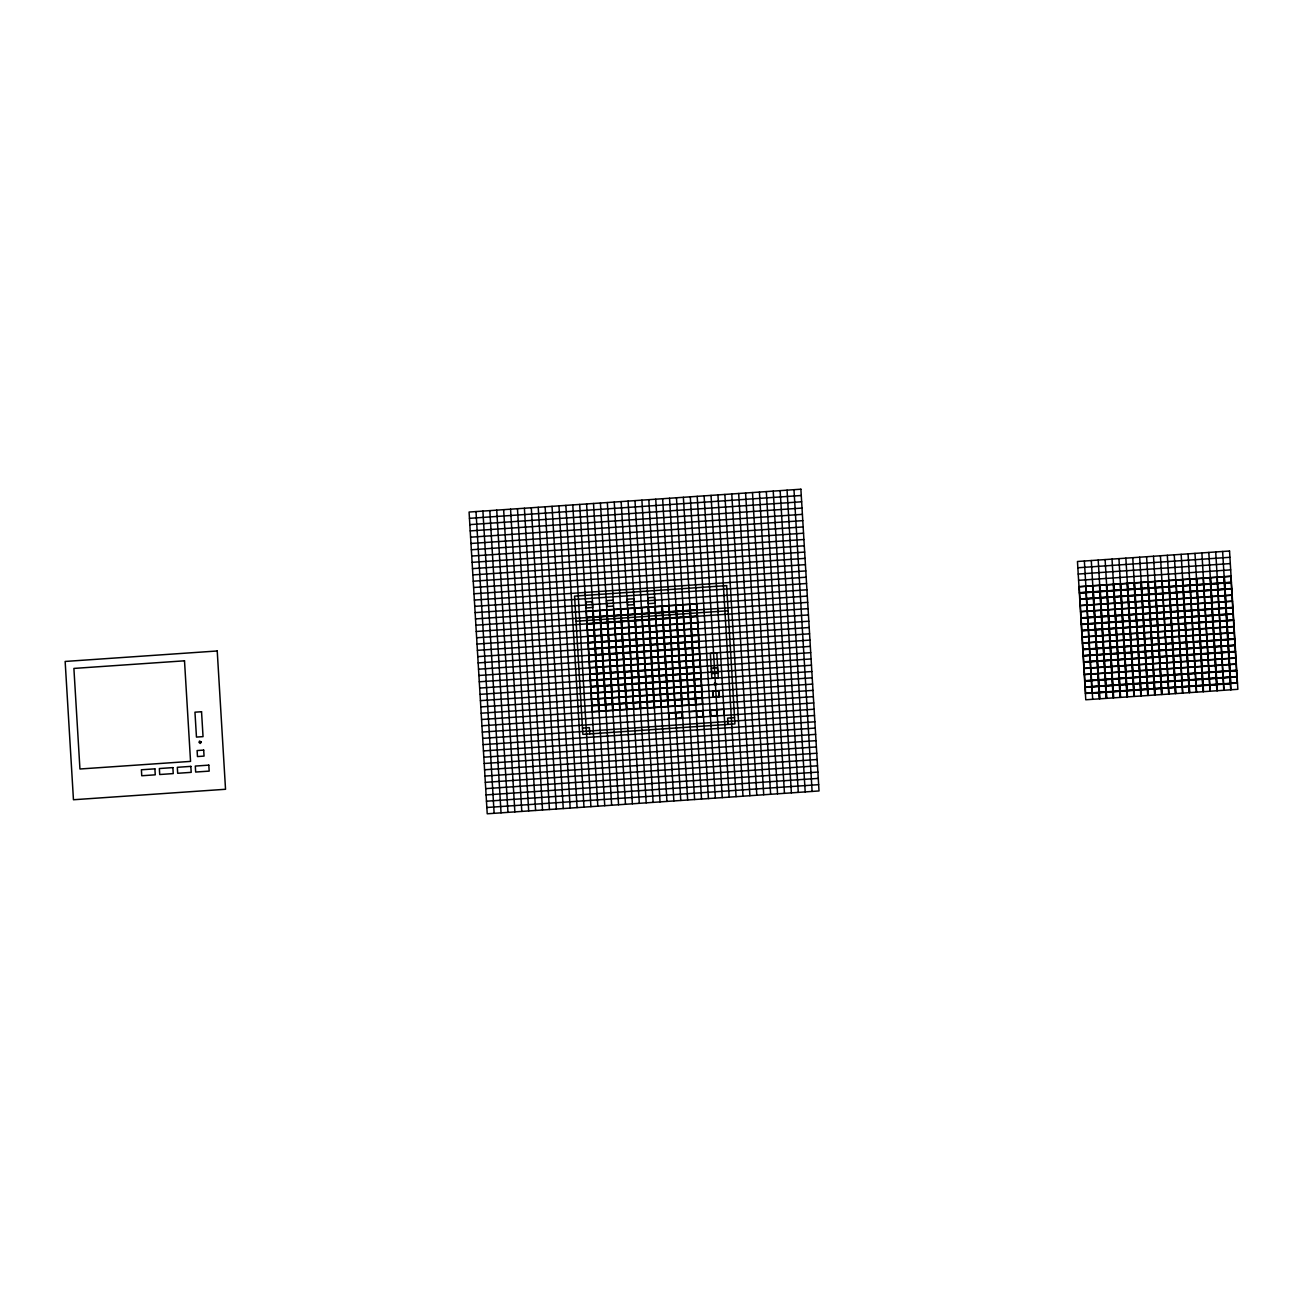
<?xml version="1.0" encoding="UTF-8"?>
<svg xmlns="http://www.w3.org/2000/svg" width="1303" height="1303" viewBox="0 0 1303 1303"><rect width="100%" height="100%" fill="white"/><g stroke="black" fill="none" stroke-linecap="round" stroke-linejoin="round"><path stroke-width="1.5" d="M469.471 518.333L801.264 495.498M469.846 524.62L801.654 501.785M470.22 530.907L802.029 508.072M470.595 537.194L802.404 514.359M470.969 543.481L802.778 520.646M471.36 549.768L803.153 526.933M471.735 556.055L803.528 533.22M472.109 562.342L803.918 539.507M472.484 568.629L804.293 545.794M472.859 574.916L804.668 552.081M473.25 581.203L805.042 558.368M473.624 587.49L805.417 564.639M473.999 593.777L805.808 570.926M474.373 600.064L806.182 577.213M474.748 606.351L806.557 583.5M1077.842 567.766L1229.918 557.293M612.98 600.194L606.53 600.634L606.872 606.514L613.322 606.058M475.123 612.638L806.932 589.787M1078.216 574.053L1230.293 563.58M475.514 618.909L807.306 596.074M613.55 609.625L607.084 610.065L607.442 615.944L613.892 615.488M627.362 608.68L620.912 609.12L621.27 614.983L627.72 614.544M641.19 607.719L634.74 608.159L635.098 614.039L641.548 613.583M655.474 606.742L661.924 606.302L662.282 612.166L655.832 612.605M669.302 605.781L675.752 605.341L676.11 611.205L669.661 611.661M683.13 604.836L689.58 604.397L689.938 610.26L683.489 610.7M1078.591 580.34L1230.667 569.867M475.888 625.196L807.697 602.361M613.925 615.912L607.475 616.352L607.817 622.215L614.267 621.775M627.753 614.967L621.287 615.407L621.645 621.27L628.095 620.831M641.565 614.006L635.115 614.446L635.473 620.326L641.923 619.87M655.849 613.029L662.315 612.573L662.657 618.453L656.207 618.892M669.677 612.068L676.127 611.628L676.485 617.492L670.035 617.948M683.505 611.123L689.955 610.684L690.313 616.547L683.863 616.987M576.056 621.238L728.133 610.765M1078.982 586.627L1231.058 576.154M1086.132 586.334L1092.582 585.894L1092.94 591.757L1086.49 592.197M1161.706 581.138L1155.256 581.578L1155.614 587.441L1162.064 587.001M1175.534 580.177L1169.084 580.633L1169.426 586.497L1175.892 586.057M1189.362 579.232L1182.912 579.672L1183.254 585.536L1189.704 585.096M1203.646 578.255L1210.096 577.799L1210.454 583.679L1203.988 584.119M1217.474 577.294L1223.924 576.854L1224.266 582.718L1217.816 583.158M476.263 631.483L808.072 608.648M614.299 622.199L607.849 622.639L608.192 628.502M628.127 621.238L621.678 621.694L622.02 627.557M641.956 620.293L635.489 620.733L635.848 626.613M656.24 619.316L662.69 618.86L663.032 624.74M670.051 618.355L676.518 617.915L676.86 623.779M683.88 617.41L690.329 616.971L690.688 622.834M1079.356 592.898L1231.433 582.441M1086.507 592.621L1092.956 592.181L1093.315 598.044L1086.865 598.484M1162.081 587.425L1155.631 587.865L1155.989 593.728L1162.439 593.288M1175.909 586.464L1169.459 586.92L1169.817 592.784L1176.267 592.344M1189.737 585.519L1183.287 585.959L1183.629 591.823L1190.095 591.383M1204.021 584.542L1210.471 584.086L1210.829 589.95L1204.379 590.406M1217.849 583.581L1224.299 583.141L1224.657 589.005L1218.191 589.445M476.637 637.77L808.446 614.935M614.674 628.486L608.224 628.926L608.582 634.789L615.032 634.349M628.502 627.525L622.052 627.981L622.394 633.844L628.86 633.405M642.33 626.58L635.88 627.02L636.222 632.9L642.672 632.444M656.614 625.603L663.064 625.147L663.422 631.027L656.956 631.466M670.442 624.642L676.892 624.202L677.234 630.066L670.784 630.505M684.254 623.697L690.72 623.257L691.062 629.121L684.612 629.561M1079.731 599.185L1231.807 588.728M1086.881 598.908L1093.331 598.468L1093.689 604.331M1162.455 593.712L1156.005 594.152L1156.364 600.015M1176.283 592.751L1169.833 593.207L1170.192 599.071M1190.111 591.806L1183.661 592.246L1184.02 598.11M1204.395 590.813L1210.845 590.373L1211.204 596.237M1218.224 589.868L1224.673 589.428L1225.032 595.292M477.012 644.057L808.821 621.222M1080.106 605.472L1232.182 595.015M1087.256 605.195L1093.722 604.755L1094.064 610.618L1087.614 611.058M1162.846 599.999L1156.396 600.439L1156.738 606.302L1163.188 605.862M1176.674 599.038L1170.208 599.478L1170.566 605.358L1177.016 604.901M1190.486 598.093L1184.036 598.533L1184.394 604.397L1190.844 603.957M1204.77 597.1L1211.236 596.66L1211.578 602.523L1205.128 602.98M1218.598 596.155L1225.048 595.715L1225.406 601.579L1218.957 602.019M615.407 640.636L608.957 641.076L608.599 635.212M629.235 639.692L622.785 640.131L622.427 634.268M643.063 638.731L636.597 639.17L636.255 633.307M657.347 637.753L663.797 637.314L663.439 631.434M671.159 636.792L677.625 636.353L677.267 630.489M684.987 635.848L691.437 635.408L691.095 629.528M477.403 650.344L809.196 627.509M615.423 641.06L608.973 641.499L609.332 647.363L615.782 646.923M629.251 640.099L622.801 640.555L623.16 646.418L629.61 645.979M643.079 639.154L636.63 639.594L636.988 645.457L643.438 645.018M657.364 638.177L663.813 637.721L664.172 643.601L657.722 644.04M671.192 637.216L677.641 636.776L678 642.64L671.55 643.079M685.02 636.271L691.47 635.815L691.828 641.695L685.362 642.135M1080.48 611.759L1232.557 601.302M477.778 656.631L809.586 633.795M615.814 647.347L609.364 647.786L609.706 653.65L616.156 653.21M629.626 646.386L623.176 646.842L623.534 652.705L629.984 652.266M643.454 645.441L637.004 645.881L637.362 651.744L643.812 651.305M657.738 644.448L664.204 644.008L664.546 649.871L658.096 650.327M671.566 643.503L678.016 643.063L678.374 648.927L671.925 649.366M685.394 642.558L691.844 642.102L692.202 647.982L685.753 648.422M1087.989 617.345L1094.439 616.905L1094.097 611.042M1163.579 612.149L1157.113 612.589L1156.771 606.726M1177.391 611.188L1170.941 611.644L1170.599 605.765M1191.219 610.244L1184.769 610.684L1184.411 604.82M1205.503 609.267L1211.953 608.81L1211.611 602.947M1219.331 608.306L1225.781 607.866L1225.439 602.002M1080.871 618.045L1232.947 607.589M1088.021 617.769L1094.471 617.329L1094.829 623.192L1088.363 623.632M1163.595 612.573L1157.145 613.013L1157.504 618.876L1163.954 618.436M1177.423 611.612L1170.974 612.052L1171.316 617.931L1177.782 617.475M1191.251 610.667L1184.802 611.107L1185.144 616.971L1191.593 616.531M1205.536 609.674L1211.985 609.234L1212.344 615.097L1205.878 615.553M1219.364 608.729L1225.814 608.289L1226.156 614.153L1219.706 614.593M478.152 662.918L809.961 640.082M616.189 653.634L609.739 654.073L610.081 659.937M630.017 652.673L623.567 653.129L623.909 658.992M643.845 651.728L637.379 652.168L637.737 658.031M658.129 650.734L664.579 650.295L664.921 656.158M671.941 649.79L678.407 649.35L678.749 655.214M685.769 648.845L692.219 648.389L692.577 654.269M1081.246 624.332L1233.322 613.876M1088.396 624.056L1094.846 623.616L1095.204 629.479L1088.754 629.919M1163.97 618.844L1157.52 619.3L1157.878 625.163L1164.328 624.723M1177.798 617.899L1171.348 618.339L1171.706 624.218L1178.156 623.762M1191.626 616.954L1185.176 617.394L1185.518 623.257L1191.984 622.818M1205.91 615.961L1212.36 615.521L1212.718 621.384L1206.269 621.84M1219.738 615.016L1226.188 614.576L1226.546 620.44L1220.08 620.88M478.527 669.205L810.336 646.369M616.563 659.921L610.113 660.36L610.472 666.224L616.922 665.784M630.391 658.96L623.942 659.399L624.284 665.279L630.75 664.823M644.219 658.015L637.77 658.455L638.112 664.318L644.562 663.879M658.504 657.021L664.953 656.582L665.312 662.445L658.846 662.901M672.332 656.077L678.782 655.637L679.124 661.501L672.674 661.94M686.144 655.132L692.61 654.676L692.952 660.556L686.502 660.996M1081.62 630.619L1233.697 620.147M1088.771 630.343L1095.22 629.903L1095.579 635.766M1164.345 625.131L1157.895 625.587L1158.253 631.45M1178.173 624.186L1171.723 624.626L1172.081 630.505M1192.001 623.241L1185.551 623.681L1185.909 629.544M1206.285 622.248L1212.735 621.808L1213.093 627.671M1220.113 621.303L1226.563 620.863L1226.921 626.727M478.901 675.491L810.71 652.656M1081.995 636.906L1234.071 626.434M1089.145 636.63L1095.611 636.19L1095.953 642.053L1089.503 642.493M1164.735 631.418L1158.269 631.874L1158.628 637.737L1165.077 637.297M1178.547 630.473L1172.097 630.913L1172.456 636.776L1178.906 636.336M1192.375 629.528L1185.925 629.968L1186.284 635.831L1192.734 635.392M1206.659 628.535L1213.126 628.095L1213.468 633.958L1207.018 634.398M1220.488 627.59L1226.937 627.134L1227.296 633.014L1220.846 633.453M617.296 672.071L610.846 672.511L610.488 666.647M631.124 671.11L624.674 671.566L624.316 665.686M644.952 670.165L638.486 670.605L638.144 664.742M659.237 669.188L665.686 668.732L665.328 662.869M673.048 668.227L679.514 667.788L679.156 661.924M686.876 667.283L693.326 666.827L692.984 660.963M479.292 681.778L811.085 658.943M617.313 672.495L610.863 672.934L611.221 678.798L617.671 678.358M631.141 671.534L624.691 671.973L625.049 677.853L631.499 677.397M644.969 670.589L638.519 671.029L638.877 676.892L645.327 676.452M659.253 669.595L665.703 669.156L666.061 675.019L659.611 675.475M673.081 668.651L679.531 668.211L679.889 674.074L673.439 674.514M686.909 667.69L693.359 667.25L693.717 673.114L687.251 673.57M1082.37 643.193L1234.446 632.721M479.667 688.065L811.46 665.23M617.703 678.765L611.237 679.221L611.596 685.085L618.045 684.645M631.515 677.821L625.065 678.26L625.424 684.14L631.874 683.684M645.343 676.876L638.893 677.316L639.252 683.179L645.702 682.739M659.627 675.882L666.077 675.443L666.436 681.306L659.986 681.762M673.456 674.938L679.905 674.498L680.264 680.361L673.814 680.801M687.284 673.977L693.733 673.537L694.092 679.4L687.642 679.857M1089.878 648.78L1096.328 648.34L1095.986 642.46M1165.452 643.584L1159.002 644.024L1158.66 638.161M1179.28 642.623L1172.83 643.063L1172.472 637.2M1193.108 641.679L1186.658 642.118L1186.3 636.255M1207.392 640.685L1213.842 640.245L1213.5 634.382M1221.22 639.74L1227.67 639.301L1227.328 633.421M1082.744 649.48L1234.821 639.007M1089.911 649.203L1096.36 648.747L1096.719 654.627L1090.253 655.067M1165.485 643.991L1159.035 644.448L1159.393 650.311L1165.843 649.871M1179.313 643.047L1172.863 643.487L1173.205 649.35L1179.655 648.91M1193.141 642.086L1186.691 642.542L1187.033 648.405L1193.483 647.966M1207.425 641.109L1213.875 640.669L1214.233 646.532L1207.767 646.972M1221.253 640.164L1227.703 639.708L1228.045 645.588L1221.595 646.027M480.041 694.352L811.85 671.517M618.078 685.052L611.628 685.508L611.97 691.372M631.906 684.108L625.44 684.547L625.798 690.427M645.718 683.163L639.268 683.603L639.626 689.466M660.018 682.169L666.468 681.73L666.81 687.593M673.83 681.225L680.296 680.785L680.638 686.648M687.658 680.264L694.108 679.824L694.466 685.687M1083.135 655.767L1235.211 645.294M1090.285 655.49L1096.735 655.034L1097.093 660.914L1090.644 661.354M1165.859 650.278L1159.409 650.718L1159.768 656.598L1166.218 656.142M1179.687 649.334L1173.237 649.774L1173.596 655.637L1180.046 655.197M1193.515 648.373L1187.066 648.829L1187.408 654.692L1193.857 654.253M1207.8 647.396L1214.249 646.956L1214.608 652.819L1208.158 653.259M1221.628 646.451L1228.077 645.995L1228.436 651.875L1221.97 652.314M480.416 700.639L812.225 677.804M618.453 691.339L612.003 691.795L612.345 697.659L618.811 697.219M632.281 690.395L625.831 690.834L626.173 696.698L632.623 696.258M646.109 689.45L639.643 689.89L640.001 695.753L646.451 695.313M660.393 688.456L666.843 688.017L667.201 693.88L660.735 694.32M674.221 687.512L680.671 687.056L681.013 692.935L674.563 693.375M688.033 686.551L694.499 686.111L694.841 691.974L688.391 692.43M1083.51 662.054L1235.586 651.581M1090.66 661.777L1097.11 661.321L1097.468 667.201M1166.234 656.565L1159.784 657.005L1160.142 662.885M1180.062 655.621L1173.612 656.06L1173.97 661.924M1193.89 654.66L1187.44 655.116L1187.799 660.979M1208.174 653.683L1214.624 653.243L1214.982 659.106M1222.002 652.738L1228.452 652.282L1228.81 658.162M480.791 706.926L812.6 684.091M1083.884 668.341L1235.961 657.868M1091.034 668.064L1097.484 667.608L1097.843 673.488L1091.393 673.928M1166.625 662.852L1160.159 663.292L1160.517 669.172L1166.967 668.716M1180.437 661.908L1173.987 662.347L1174.345 668.211L1180.795 667.771M1194.265 660.947L1187.815 661.403L1188.173 667.266L1194.623 666.827M1208.549 659.969L1214.999 659.53L1215.357 665.393L1208.907 665.833M1222.377 659.009L1228.827 658.569L1229.185 664.432L1222.735 664.888M619.186 703.506L612.736 703.946L612.377 698.082M633.014 702.545L626.564 702.985L626.206 697.121M646.825 701.6L640.376 702.04L640.034 696.177M661.126 700.607L667.576 700.167L667.217 694.304M674.938 699.662L681.404 699.222L681.046 693.343M688.766 698.717L695.216 698.261L694.874 692.398M481.182 713.213L812.974 690.362M619.202 703.913L612.752 704.369L613.11 710.233L619.56 709.793M633.03 702.968L626.58 703.408L626.938 709.272L633.388 708.832M646.858 702.008L640.408 702.464L640.767 708.327L647.216 707.887M661.142 701.03L667.592 700.591L667.95 706.454L661.501 706.894M674.97 700.086L681.42 699.63L681.778 705.509L675.329 705.949M688.798 699.125L695.248 698.685L695.607 704.548L689.14 704.988M1084.259 674.628L1236.335 664.155M481.556 719.5L813.349 696.649M1091.767 680.215L1098.217 679.759L1097.875 673.895M1167.341 675.003L1160.892 675.459L1160.55 669.579M1181.169 674.058L1174.72 674.498L1174.361 668.634M1194.998 673.097L1188.548 673.553L1188.189 667.673M1209.282 672.12L1215.732 671.68L1215.39 665.817M1223.11 671.175L1229.56 670.719L1229.201 664.856M1084.633 680.915L1236.71 670.442M1091.8 680.622L1098.25 680.182L1098.608 686.046L1092.142 686.502M1167.374 675.426L1160.924 675.866L1161.266 681.746L1167.732 681.29M1181.202 674.482L1174.752 674.921L1175.094 680.785L1181.544 680.345M1195.03 673.521L1188.564 673.96L1188.922 679.84L1195.372 679.384M1209.314 672.543L1215.764 672.104L1216.106 677.967L1209.656 678.407M1223.142 671.582L1229.592 671.143L1229.934 677.006L1223.484 677.462M481.931 725.787L813.74 702.936M689.548 711.699L702.92 710.786L703.262 716.65M1085.024 687.202L1237.101 676.729M1092.175 686.909L1098.624 686.469L1098.983 692.333L1092.533 692.789M1167.749 681.713L1161.299 682.153L1161.657 688.033L1168.107 687.577M1181.577 680.769L1175.127 681.208L1175.469 687.072L1181.935 686.632M1195.405 679.808L1188.955 680.247L1189.297 686.127L1195.747 685.671M1209.689 678.83L1216.139 678.374L1216.497 684.254L1210.047 684.694M1223.517 677.869L1229.967 677.43L1230.325 683.293L1223.859 683.749M482.305 732.074L814.114 709.223M582.474 728.1L589.396 727.628L589.77 733.915M734.55 717.627L727.644 718.116L728.019 724.403M1085.399 693.489L1237.475 683.016M1092.549 693.196L1098.999 692.756L1099.357 698.62M1168.123 688L1161.673 688.44L1162.032 694.304M1181.951 687.056L1175.501 687.495L1175.86 693.359M1195.779 686.095L1189.33 686.534L1189.672 692.414M1210.064 685.117L1216.513 684.661L1216.872 690.541M1223.892 684.156L1230.341 683.717L1230.7 689.58M482.68 738.361L814.489 715.51M483.055 744.632L814.864 721.797M483.446 750.919L815.238 728.084M483.82 757.206L815.629 734.371M484.195 763.493L816.004 740.658M484.569 769.78L816.378 746.945M484.944 776.067L816.753 753.232M485.335 782.354L817.128 759.519M485.71 788.641L817.518 765.806M486.084 794.928L817.893 772.093M486.459 801.215L818.268 778.38M486.833 807.502L818.642 784.667M1231.938 594.819L1231.596 588.956L1225.129 589.396L1225.488 595.259M1232.345 601.514L1232.703 607.393L1226.237 607.833L1225.895 601.97M1233.827 626.254L1233.485 620.375L1227.019 620.831L1227.377 626.694M1234.234 632.949L1234.592 638.812L1228.126 639.268L1227.784 633.388M1235.716 657.673L1235.374 651.809L1228.908 652.249L1229.266 658.129M1236.124 664.383L1236.482 670.247L1230.016 670.687L1229.674 664.823M1222.621 551.478L1230.944 689.776M1215.715 551.951L1224.022 690.248M1218.11 595.764L1217.768 589.901L1211.318 590.34L1211.66 596.22M1218.517 602.475L1218.875 608.338L1212.425 608.778L1212.067 602.914M1219.999 627.199L1219.657 621.336L1213.207 621.775L1213.549 627.639M1220.406 633.909L1220.764 639.773L1214.315 640.213L1213.956 634.349M1221.888 658.634L1221.546 652.754L1215.096 653.21L1215.438 659.074M1222.295 665.328L1222.654 671.208L1216.204 671.648L1215.846 665.784M1223.778 690.053L1223.436 684.189L1216.969 684.629L1217.328 690.509M1208.809 552.439L1217.116 690.737M1201.887 552.912L1210.194 691.209M1204.298 596.725L1203.939 590.845L1197.49 591.301L1197.832 597.165M1204.689 603.419L1205.047 609.299L1198.597 609.739L1198.239 603.875M1206.187 628.144L1205.829 622.28L1199.379 622.72L1199.721 628.6M1206.578 634.854L1206.936 640.718L1200.486 641.174L1200.128 635.294M1208.076 659.579L1207.718 653.715L1201.268 654.155L1201.61 660.018M1208.467 666.289L1208.826 672.153L1202.376 672.592L1202.017 666.729M1209.95 691.013L1209.607 685.15L1203.158 685.59L1203.5 691.453M1194.981 553.384L1203.288 691.681M1197.376 597.197L1197.034 591.334L1190.567 591.774L1190.926 597.637M1197.783 603.908L1198.141 609.771L1191.675 610.211L1191.333 604.348M1199.265 628.632L1198.923 622.753L1192.457 623.209L1192.815 629.072M1199.672 635.327L1200.03 641.206L1193.564 641.646L1193.222 635.783M1201.154 660.051L1200.796 654.187L1194.346 654.627L1194.704 660.507M1201.561 666.761L1201.903 672.625L1195.454 673.081L1195.112 667.201M1203.044 691.486L1202.685 685.622L1196.235 686.062L1196.594 691.926M1188.059 553.856L1196.382 692.154M1181.153 554.345L1189.46 692.626M1183.547 598.142L1183.205 592.279L1176.756 592.718L1177.098 598.598M1183.955 604.853L1184.313 610.716L1177.863 611.156L1177.505 605.292M1185.437 629.577L1185.095 623.714L1178.645 624.153L1178.987 630.017M1185.844 636.287L1186.202 642.151L1179.752 642.591L1179.394 636.727M1187.326 661.012L1186.984 655.148L1180.518 655.588L1180.876 661.452M1187.733 667.706L1188.092 673.586L1181.642 674.026L1181.284 668.162M1189.216 692.447L1188.873 686.567L1182.407 687.023L1182.766 692.887M1174.247 554.817L1182.554 693.115M1167.325 555.29L1175.632 693.587M1169.736 599.103L1169.377 593.223L1162.928 593.679L1163.27 599.543M1170.127 605.797L1170.485 611.677L1164.035 612.117L1163.677 606.253M1171.625 630.522L1171.267 624.658L1164.817 625.098L1165.159 630.978M1172.016 637.232L1172.374 643.096L1165.924 643.552L1165.566 637.672M1173.498 661.957L1173.156 656.093L1166.706 656.533L1167.048 662.396M1173.905 668.667L1174.264 674.531L1167.814 674.97L1167.455 669.107M1175.387 693.391L1175.045 687.528L1168.596 687.968L1168.938 693.831M1160.419 555.762L1168.726 694.059M1153.497 556.234L1161.804 694.532M1155.908 600.048L1155.549 594.184L1149.099 594.624L1149.458 600.488M1156.298 606.758L1156.657 612.622L1150.207 613.061L1149.849 607.198M1157.797 631.483L1157.439 625.619L1150.989 626.059L1151.347 631.922M1158.188 638.193L1158.546 644.057L1152.096 644.496L1151.738 638.633M1159.686 662.918L1159.328 657.038L1152.878 657.494L1153.22 663.357M1160.077 669.612L1160.436 675.491L1153.986 675.931L1153.627 670.068M1161.576 694.336L1161.217 688.473L1154.767 688.912L1155.11 694.792M1146.591 556.723L1154.898 695.004M1148.985 600.52L1148.643 594.657L1142.194 595.096L1142.536 600.976M1149.393 607.231L1149.751 613.094L1143.301 613.55L1142.943 607.67M1150.875 631.955L1150.533 626.091L1144.067 626.531L1144.425 632.395M1151.282 638.665L1151.64 644.529L1145.19 644.969L1144.832 639.105M1152.764 663.39L1152.422 657.526L1145.956 657.966L1146.314 663.83M1153.171 670.1L1153.53 675.964L1147.063 676.404L1146.721 670.54M1154.653 694.825L1154.311 688.945L1147.845 689.401L1148.204 695.265M1139.669 557.195L1147.992 695.493M1142.08 601.009L1141.721 595.129L1135.271 595.585L1135.63 601.449M1142.487 607.703L1142.829 613.566L1136.379 614.022L1136.021 608.143M1143.969 632.427L1143.611 626.564L1137.161 627.004L1137.519 632.883M1144.376 639.138L1144.718 645.001L1138.268 645.441L1137.91 639.578M1145.858 663.862L1145.5 657.999L1139.05 658.438L1139.408 664.302M1146.265 670.573L1146.607 676.436L1140.158 676.876L1139.799 671.012M1147.748 695.297L1147.389 689.434L1140.939 689.873L1141.298 695.737M1132.763 557.668L1141.07 695.965M1135.174 601.481L1134.815 595.618L1128.365 596.057L1128.707 601.921M1135.564 608.175L1135.923 614.055L1129.473 614.495L1129.115 608.631M1137.047 632.916L1136.705 627.036L1130.255 627.492L1130.597 633.356M1137.454 639.61L1137.812 645.474L1131.362 645.93L1131.004 640.05M1138.936 664.335L1138.594 658.471L1132.144 658.911L1132.486 664.791M1139.343 671.045L1139.702 676.909L1133.252 677.348L1132.893 671.485M1140.825 695.769L1140.483 689.906L1134.033 690.346L1134.376 696.209M1125.857 558.14L1134.164 696.437M1128.251 601.953L1127.893 596.09L1121.443 596.53L1121.802 602.393M1128.659 608.664L1129.001 614.527L1122.551 614.967L1122.209 609.104M1130.141 633.388L1129.782 627.509L1123.333 627.965L1123.691 633.828M1130.548 640.082L1130.89 645.962L1124.44 646.402L1124.098 640.539M1132.03 664.823L1131.672 658.943L1125.222 659.399L1125.58 665.263M1132.437 671.517L1132.779 677.381L1126.329 677.837L1125.987 671.957M1133.919 696.242L1133.561 690.378L1127.111 690.818L1127.47 696.698M1118.935 558.612L1127.242 696.91M1121.346 602.426L1120.987 596.562L1114.537 597.002L1114.896 602.866M1121.736 609.136L1122.095 615L1115.645 615.439L1115.287 609.576M1123.235 633.861L1122.877 627.997L1116.427 628.437L1116.769 634.3M1123.626 640.571L1123.984 646.435L1117.534 646.874L1117.176 641.011M1125.124 665.296L1124.766 659.416L1118.316 659.872L1118.658 665.735M1125.515 671.99L1125.873 677.869L1119.424 678.309L1119.065 672.446M1127.014 696.714L1126.655 690.851L1120.205 691.29L1120.547 697.17M1112.029 559.101L1120.336 697.398M1114.423 602.898L1114.081 597.035L1107.615 597.474L1107.973 603.354M1114.831 609.609L1115.189 615.472L1108.723 615.928L1108.381 610.048M1116.313 634.333L1115.971 628.469L1109.505 628.909L1109.863 634.773M1116.72 641.043L1117.078 646.907L1110.612 647.347L1110.27 641.483M1118.202 665.768L1117.86 659.904L1111.394 660.344L1111.752 666.208M1118.609 672.478L1118.968 678.342L1112.501 678.782L1112.159 672.918M1120.091 697.203L1119.733 691.323L1113.283 691.779L1113.642 697.642M1105.107 559.573L1113.43 697.871M1107.517 603.387L1107.159 597.507L1100.709 597.963L1101.068 603.826M1107.925 610.081L1108.267 615.961L1101.817 616.4L1101.458 610.537M1109.407 634.805L1109.048 628.942L1102.599 629.382L1102.957 635.261M1109.814 641.516L1110.156 647.379L1103.706 647.835L1103.348 641.956M1111.296 666.24L1110.938 660.377L1104.488 660.816L1104.846 666.68M1111.703 672.951L1112.045 678.814L1105.595 679.254L1105.237 673.39M1113.185 697.675L1112.827 691.812L1106.377 692.251L1106.736 698.115M1098.201 560.046L1106.508 698.343M1100.595 603.859L1100.253 597.996L1093.803 598.435L1094.145 604.299M1101.002 610.553L1101.361 616.433L1094.911 616.873L1094.553 611.009M1102.485 635.294L1102.143 629.414L1095.693 629.87L1096.035 635.734M1102.892 641.988L1103.25 647.868L1096.8 648.308L1096.442 642.444M1104.374 666.713L1104.032 660.849L1097.582 661.289L1097.924 667.169M1104.781 673.423L1105.139 679.286L1098.69 679.743L1098.331 673.863M1106.263 698.147L1105.921 692.284L1099.471 692.724L1099.813 698.587M1091.295 560.518L1099.602 698.815M1084.373 561.007L1092.68 699.288M1086.783 604.804L1086.425 598.94L1079.975 599.38L1080.317 605.26M1087.174 611.514L1087.533 617.378L1081.083 617.817L1080.724 611.954M1088.673 636.239L1088.314 630.375L1081.865 630.815L1082.207 636.678M1089.064 642.949L1089.422 648.813L1082.972 649.252L1082.614 643.389M1090.562 667.673L1090.204 661.81L1083.754 662.25L1084.096 668.113M1090.953 674.368L1091.311 680.247L1084.862 680.687L1084.503 674.824M793.983 489.684L812.111 791.426M787.061 490.172L805.189 791.898M780.155 490.645L798.283 792.371M773.233 491.117L791.377 792.859M766.327 491.589L784.455 793.332M759.421 492.062L777.549 793.804M752.499 492.55L770.627 794.276M745.593 493.023L763.721 794.749M738.671 493.495L756.815 795.237M731.765 493.967L749.893 795.71M724.859 494.44L742.987 796.182M717.937 494.928L736.065 796.654M711.031 495.401L729.159 797.127M724.012 715.217L723.654 709.353L710.282 710.265L710.64 716.145M719.061 690.737L719.419 696.6L712.969 697.04L712.611 691.176M704.109 495.873L722.253 797.615M697.203 496.345L715.331 798.087M690.297 496.834L708.425 798.56M697.594 622.362L697.252 616.482L690.802 616.938L691.144 622.801M698.001 629.056L698.359 634.936L691.909 635.375L691.551 629.512M699.483 653.78L699.141 647.917L692.691 648.357L693.033 654.236M699.89 660.491L700.248 666.354L693.799 666.81L693.44 660.93M701.372 685.215L701.03 679.352L694.58 679.791L694.922 685.655M701.78 691.926L702.138 697.789L695.688 698.229L695.33 692.365M683.375 497.306L701.503 799.032M676.469 497.779L694.597 799.521M683.782 623.306L683.423 617.443L676.974 617.883L677.332 623.746M684.173 630.017L684.531 635.88L678.081 636.32L677.723 630.457M685.671 654.741L685.313 648.878L678.863 649.317L679.205 655.181M686.062 661.435L686.42 667.315L679.971 667.755L679.612 661.891M687.561 686.176L687.202 680.296L680.752 680.752L681.094 686.616M687.951 692.87L688.31 698.734L681.86 699.19L681.502 693.31M669.547 498.251L687.675 799.993M682.528 718.083L682.169 712.204L668.814 713.132L669.172 718.995M662.641 498.723L680.769 800.465M669.954 624.251L669.595 618.388L663.146 618.827L663.504 624.707M670.361 630.961L670.703 636.825L664.253 637.281L663.895 631.401M671.843 655.686L671.485 649.822L665.035 650.262L665.393 656.126M672.25 662.396L672.592 668.26L666.142 668.7L665.784 662.836M673.732 687.121L673.374 681.257L666.924 681.697L667.283 687.561M674.123 693.831L674.482 699.695L668.032 700.134L667.673 694.271M655.735 499.212L673.863 800.938M648.813 499.684L666.941 801.41M656.126 625.212L655.767 619.348L649.317 619.788L649.676 625.652M656.533 631.922L656.875 637.786L650.425 638.226L650.083 632.362M658.015 656.647L657.657 650.767L651.207 651.223L651.565 657.087M658.422 663.341L658.764 669.221L652.314 669.661L651.972 663.797M659.904 688.065L659.546 682.202L653.096 682.642L653.454 688.521M660.312 694.776L660.654 700.639L654.204 701.095L653.862 695.216M641.907 500.157L660.035 801.899M649.22 625.684L648.861 619.821L642.412 620.261L642.754 626.124M649.611 632.395L649.969 638.258L643.519 638.698L643.161 632.835M651.109 657.119L650.751 651.256L644.301 651.695L644.643 657.559M651.5 663.83L651.858 669.693L645.408 670.133L645.05 664.269M652.998 688.554L652.64 682.674L646.19 683.13L646.532 688.994M653.389 695.248L653.748 701.128L647.298 701.568L646.939 695.704M634.984 500.629L653.112 802.371M628.079 501.101L646.207 802.843M635.392 626.645L635.033 620.765L628.583 621.222L628.942 627.085M635.799 633.339L636.141 639.203L629.691 639.659L629.333 633.779M637.281 658.064L636.923 652.2L630.473 652.64L630.831 658.52M637.672 664.774L638.03 670.638L631.58 671.078L631.222 665.214M639.17 689.499L638.812 683.635L632.362 684.075L632.721 689.938M639.561 696.209L639.92 702.073L633.47 702.512L633.111 696.649M621.156 501.59L639.301 803.316M614.25 502.062L632.378 803.788M621.564 627.59L621.205 621.726L614.755 622.166L615.114 628.03M621.971 634.3L622.313 640.164L615.863 640.604L615.521 634.74M623.453 659.025L623.095 653.145L616.645 653.601L617.003 659.465M623.86 665.719L624.202 671.599L617.752 672.039L617.394 666.175M625.342 690.443L624.984 684.58L618.534 685.02L618.892 690.899M625.749 697.154L626.091 703.017L619.642 703.473L619.283 697.594M607.345 502.535L625.473 804.277M600.422 503.007L618.55 804.749M607.735 628.535L607.393 622.671L600.927 623.111L601.286 628.991M608.143 635.245L608.501 641.109L602.035 641.565L601.693 635.685M609.625 659.969L609.267 654.106L602.817 654.546L603.175 660.409M610.032 666.68L610.374 672.543L603.924 672.983L603.582 667.12M611.514 691.404L611.156 685.541L604.706 685.981L605.064 691.844M611.921 698.115L612.263 703.978L605.814 704.418L605.472 698.555M593.516 503.479L611.644 805.221M600.83 629.023L600.471 623.143L594.021 623.6L594.38 629.463M601.22 635.717L601.579 641.597L595.129 642.037L594.771 636.173M602.719 660.442L602.361 654.578L595.911 655.018L596.269 660.898M603.11 667.152L603.468 673.016L597.018 673.472L596.66 667.592M604.608 691.877L604.25 686.013L597.8 686.453L598.142 692.316M604.999 698.587L605.358 704.451L598.908 704.89L598.549 699.027M586.594 503.968L604.739 805.694M593.907 629.496L593.565 623.632L587.116 624.072L587.458 629.935M594.315 636.19L594.673 642.07L588.223 642.509L587.865 636.646M595.797 660.93L595.455 655.051L588.989 655.507L589.347 661.37M596.204 667.625L596.562 673.488L590.112 673.944L589.754 668.064M597.686 692.349L597.344 686.486L590.878 686.925L591.236 692.805M598.093 699.059L598.452 704.923L591.985 705.363L591.643 699.499M579.688 504.44L597.816 806.166M572.783 504.912L590.91 806.655M565.86 505.385L583.988 807.127M558.954 505.873L577.082 807.599M552.032 506.346L570.177 808.072M545.126 506.818L563.254 808.56M538.22 507.29L556.348 809.033M531.298 507.763L549.426 809.505M524.392 508.251L542.52 809.977M517.47 508.724L535.598 810.45M510.564 509.196L528.692 810.938M503.642 509.668L521.786 811.411M496.736 510.141L514.864 811.883M489.83 510.629L507.958 812.355M482.908 511.102L501.036 812.828M476.002 511.574L494.13 813.316M201.313 742.156L200.222 743.476L198.968 742.319L199.571 741.016L201.313 742.156M716.601 683.961L715.494 685.28L714.256 684.124L714.842 682.805L716.601 683.961M800.889 489.211L469.08 512.046L487.224 813.789L819.017 790.954L800.889 489.211M726.618 585.617L574.542 596.106L582.864 734.387L734.941 723.914L726.618 585.617M1229.543 551.006L1077.467 561.495L1085.774 699.776L1237.85 689.303L1229.543 551.006M592.246 601.628L585.78 602.067L586.138 607.931L592.588 607.491L592.246 601.628M633.714 598.761L627.264 599.217L627.606 605.081L634.072 604.641L633.714 598.761M654.448 597.344L647.998 597.784L648.357 603.647L654.806 603.208L654.448 597.344M592.8 611.058L586.35 611.498L586.708 617.361L593.158 616.922L592.8 611.058M599.722 610.57L593.272 611.026L593.614 616.889L600.064 616.449L599.722 610.57M606.628 610.097L600.178 610.553L600.536 616.417L606.986 615.961L606.628 610.097M620.456 609.152L614.006 609.592L614.348 615.456L620.814 615.016L620.456 609.152M634.284 608.192L627.834 608.648L628.176 614.511L634.626 614.071L634.284 608.192M648.112 607.247L641.646 607.687L642.004 613.55L648.454 613.11L648.112 607.247M655.018 606.775L648.568 607.214L648.91 613.078L655.376 612.638L655.018 606.775M668.846 605.814L662.396 606.27L662.738 612.133L669.188 611.693L668.846 605.814M682.674 604.869L676.208 605.309L676.566 611.172L683.016 610.732L682.674 604.869M696.486 603.908L690.036 604.364L690.395 610.227L696.844 609.788L696.486 603.908M593.174 617.345L586.725 617.785L587.083 623.648L593.533 623.209L593.174 617.345M600.097 616.856L593.647 617.313L593.989 623.176L600.455 622.736L600.097 616.856M607.003 616.384L600.553 616.824L600.911 622.704L607.361 622.248L607.003 616.384M620.831 615.439L614.381 615.879L614.739 621.743L621.189 621.303L620.831 615.439M634.659 614.479L628.209 614.935L628.551 620.798L635.017 620.358L634.659 614.479M648.487 613.534L642.037 613.974L642.379 619.837L648.829 619.397L648.487 613.534M655.393 613.061L648.943 613.501L649.301 619.365L655.751 618.925L655.393 613.061M669.221 612.101L662.771 612.557L663.113 618.42L669.579 617.98L669.221 612.101M683.049 611.156L676.599 611.596L676.941 617.459L683.391 617.019L683.049 611.156M696.877 610.195L690.411 610.651L690.769 616.514L697.219 616.075L696.877 610.195M1085.676 586.366L1079.21 586.806L1079.568 592.686L1086.018 592.23L1085.676 586.366M1099.488 585.422L1093.038 585.861L1093.396 591.725L1099.846 591.285L1099.488 585.422M1106.41 584.933L1099.96 585.389L1100.302 591.253L1106.752 590.813L1106.41 584.933M1113.316 584.461L1106.866 584.917L1107.224 590.78L1113.674 590.34L1113.316 584.461M1120.238 583.988L1113.788 584.428L1114.13 590.308L1120.58 589.852L1120.238 583.988M1127.144 583.516L1120.694 583.956L1121.052 589.819L1127.502 589.379L1127.144 583.516M1134.05 583.044L1127.6 583.483L1127.958 589.347L1134.408 588.907L1134.05 583.044M1140.972 582.555L1134.522 583.011L1134.864 588.875L1141.33 588.435L1140.972 582.555M1147.878 582.083L1141.428 582.522L1141.786 588.402L1148.236 587.946L1147.878 582.083M1154.8 581.61L1148.35 582.05L1148.692 587.93L1155.142 587.474L1154.8 581.61M1168.628 580.666L1162.162 581.105L1162.52 586.969L1168.97 586.529L1168.628 580.666M1182.44 579.705L1175.99 580.144L1176.348 586.024L1182.798 585.568L1182.44 579.705M1196.268 578.76L1189.818 579.2L1190.176 585.063L1196.626 584.624L1196.268 578.76M1203.19 578.288L1196.724 578.727L1197.082 584.591L1203.532 584.151L1203.19 578.288M1217.002 577.327L1210.552 577.766L1210.91 583.646L1217.36 583.19L1217.002 577.327M1230.83 576.382L1224.38 576.822L1224.739 582.685L1231.188 582.246L1230.83 576.382M217.226 650.979L65.15 661.452L73.457 799.749L225.533 789.276L217.226 650.979M1086.05 592.653L1079.601 593.093L1079.943 598.973L1086.393 598.517L1086.05 592.653M1099.879 591.709L1093.412 592.148L1093.771 598.012L1100.221 597.572L1099.879 591.709M1106.784 591.22L1100.335 591.676L1100.693 597.54L1107.143 597.1L1106.784 591.22M1113.69 590.748L1107.241 591.187L1107.599 597.067L1114.049 596.611L1113.69 590.748M1120.613 590.275L1114.163 590.715L1114.505 596.595L1120.955 596.139L1120.613 590.275M1127.518 589.803L1121.069 590.243L1121.427 596.106L1127.877 595.666L1127.518 589.803M1134.441 589.331L1127.991 589.77L1128.333 595.634L1134.783 595.194L1134.441 589.331M1141.347 588.842L1134.897 589.298L1135.255 595.162L1141.705 594.722L1141.347 588.842M1148.252 588.37L1141.803 588.809L1142.161 594.689L1148.611 594.233L1148.252 588.37M1155.175 587.897L1148.725 588.337L1149.067 594.201L1155.533 593.761L1155.175 587.897M1169.003 586.953L1162.553 587.392L1162.895 593.256L1169.345 592.816L1169.003 586.953M1182.831 585.992L1176.365 586.431L1176.723 592.311L1183.173 591.855L1182.831 585.992M1196.643 585.047L1190.193 585.487L1190.551 591.35L1197.001 590.91L1196.643 585.047M1203.565 584.558L1197.115 585.014L1197.457 590.878L1203.907 590.438L1203.565 584.558M1217.393 583.614L1210.927 584.053L1211.285 589.933L1217.735 589.477L1217.393 583.614M1231.205 582.669L1224.755 583.109L1225.113 588.972L1231.563 588.533L1231.205 582.669M593.94 629.919L587.49 630.359L587.832 636.222L594.298 635.783L593.94 629.919M600.846 629.43L594.396 629.886L594.754 635.75L601.204 635.31L600.846 629.43M607.768 628.958L601.318 629.398L601.66 635.278L608.11 634.822L607.768 628.958M621.596 628.013L615.13 628.453L615.488 634.317L621.938 633.877L621.596 628.013M635.408 627.052L628.958 627.509L629.316 633.372L635.766 632.916L635.408 627.052M649.236 626.108L642.786 626.548L643.145 632.411L649.594 631.971L649.236 626.108M656.158 625.635L649.692 626.075L650.05 631.939L656.5 631.499L656.158 625.635M669.97 624.674L663.52 625.114L663.879 630.994L670.328 630.538L669.97 624.674M683.798 623.73L677.348 624.17L677.707 630.033L684.156 629.593L683.798 623.73M697.626 622.769L691.176 623.225L691.535 629.088L697.985 628.649L697.626 622.769M184.505 660.816L73.896 668.423L79.939 768.998L190.547 761.392L184.505 660.816M1086.8 605.227L1080.35 605.667L1080.708 611.547L1087.158 611.091L1086.8 605.227M1100.628 604.283L1094.178 604.722L1094.52 610.586L1100.986 610.146L1100.628 604.283M1107.534 603.794L1101.084 604.25L1101.442 610.113L1107.892 609.674L1107.534 603.794M1114.456 603.322L1108.006 603.761L1108.348 609.641L1114.798 609.185L1114.456 603.322M1121.362 602.849L1114.912 603.289L1115.27 609.152L1121.72 608.713L1121.362 602.849M1128.284 602.377L1121.818 602.817L1122.176 608.68L1128.626 608.24L1128.284 602.377M1135.19 601.888L1128.74 602.344L1129.098 608.208L1135.548 607.768L1135.19 601.888M1142.096 601.416L1135.646 601.872L1136.004 607.735L1142.454 607.296L1142.096 601.416M1149.018 600.944L1142.568 601.383L1142.91 607.263L1149.376 606.807L1149.018 600.944M1155.924 600.471L1149.474 600.911L1149.832 606.775L1156.282 606.335L1155.924 600.471M1169.752 599.51L1163.302 599.966L1163.66 605.83L1170.11 605.39L1169.752 599.51M1183.58 598.566L1177.13 599.005L1177.472 604.885L1183.938 604.429L1183.58 598.566M1197.408 597.621L1190.958 598.061L1191.3 603.924L1197.75 603.484L1197.408 597.621M1204.314 597.132L1197.864 597.588L1198.223 603.452L1204.672 603.012L1204.314 597.132M1218.142 596.188L1211.692 596.627L1212.034 602.491L1218.5 602.051L1218.142 596.188M1231.97 595.227L1225.52 595.683L1225.862 601.546L1232.312 601.106L1231.97 595.227M594.689 642.477L588.239 642.933L588.598 648.796L595.048 648.357L594.689 642.477M601.611 642.004L595.162 642.444L595.504 648.324L601.953 647.868L601.611 642.004M608.517 641.532L602.067 641.972L602.426 647.852L608.876 647.396L608.517 641.532M622.345 640.587L615.896 641.027L616.238 646.891L622.704 646.451L622.345 640.587M636.173 639.626L629.724 640.066L630.066 645.946L636.515 645.49L636.173 639.626M650.002 638.682L643.535 639.121L643.894 644.985L650.344 644.545L650.002 638.682M656.907 638.193L650.458 638.649L650.8 644.513L657.266 644.073L656.907 638.193M670.736 637.248L664.286 637.688L664.628 643.568L671.078 643.112L670.736 637.248M684.564 636.304L678.097 636.744L678.456 642.607L684.906 642.167L684.564 636.304M698.375 635.343L691.926 635.783L692.284 641.662L698.734 641.206L698.375 635.343M595.064 648.764L588.614 649.22L588.972 655.083L595.422 654.643L595.064 648.764M601.986 648.291L595.536 648.731L595.878 654.611L602.344 654.155L601.986 648.291M608.892 647.819L602.442 648.259L602.8 654.122L609.25 653.683L608.892 647.819M622.72 646.874L616.27 647.314L616.628 653.178L623.078 652.738L622.72 646.874M636.548 645.913L630.098 646.353L630.44 652.233L636.906 651.777L636.548 645.913M650.376 644.969L643.926 645.408L644.268 651.272L650.718 650.832L650.376 644.969M657.282 644.48L650.832 644.936L651.191 650.8L657.64 650.36L657.282 644.48M671.11 643.535L664.66 643.975L665.002 649.855L671.468 649.399L671.11 643.535M684.938 642.591L678.488 643.03L678.83 648.894L685.28 648.454L684.938 642.591M698.766 641.63L692.3 642.07L692.659 647.949L699.108 647.493L698.766 641.63M1087.565 617.801L1081.099 618.241L1081.457 624.104L1087.907 623.665L1087.565 617.801M1101.377 616.84L1094.927 617.296L1095.286 623.16L1101.735 622.72L1101.377 616.84M1108.299 616.368L1101.849 616.824L1102.191 622.687L1108.641 622.231L1108.299 616.368M1115.205 615.896L1108.755 616.335L1109.114 622.215L1115.563 621.759L1115.205 615.896M1122.127 615.423L1115.661 615.863L1116.02 621.726L1122.469 621.287L1122.127 615.423M1129.033 614.951L1122.583 615.391L1122.942 621.254L1129.392 620.814L1129.033 614.951M1135.939 614.462L1129.489 614.918L1129.848 620.782L1136.297 620.342L1135.939 614.462M1142.861 613.99L1136.411 614.43L1136.753 620.309L1143.203 619.853L1142.861 613.99M1149.767 613.518L1143.317 613.957L1143.676 619.821L1150.126 619.381L1149.767 613.518M1156.689 613.045L1150.24 613.485L1150.582 619.348L1157.031 618.909L1156.689 613.045M1170.501 612.084L1164.051 612.54L1164.41 618.404L1170.86 617.964L1170.501 612.084M1184.329 611.14L1177.879 611.579L1178.238 617.443L1184.688 617.003L1184.329 611.14M1198.157 610.179L1191.708 610.635L1192.066 616.498L1198.516 616.058L1198.157 610.179M1205.08 609.706L1198.613 610.162L1198.972 616.026L1205.422 615.586L1205.08 609.706M1218.891 608.762L1212.441 609.201L1212.8 615.065L1219.25 614.625L1218.891 608.762M1232.719 607.801L1226.27 608.257L1226.628 614.12L1233.078 613.68L1232.719 607.801M1087.94 624.088L1081.49 624.528L1081.832 630.391L1088.282 629.952L1087.94 624.088M1101.768 623.127L1095.302 623.583L1095.66 629.447L1102.11 629.007L1101.768 623.127M1108.674 622.655L1102.224 623.095L1102.566 628.974L1109.032 628.518L1108.674 622.655M1115.58 622.183L1109.13 622.622L1109.488 628.486L1115.938 628.046L1115.58 622.183M1122.502 621.71L1116.052 622.15L1116.394 628.013L1122.844 627.574L1122.502 621.71M1129.408 621.238L1122.958 621.678L1123.316 627.541L1129.766 627.101L1129.408 621.238M1136.33 620.749L1129.864 621.205L1130.222 627.069L1136.672 626.629L1136.33 620.749M1143.236 620.277L1136.786 620.717L1137.144 626.596L1143.594 626.14L1143.236 620.277M1150.142 619.805L1143.692 620.244L1144.05 626.108L1150.5 625.668L1150.142 619.805M1157.064 619.332L1150.614 619.772L1150.956 625.635L1157.406 625.196L1157.064 619.332M1170.892 618.371L1164.442 618.827L1164.784 624.691L1171.234 624.251L1170.892 618.371M1184.704 617.427L1178.254 617.866L1178.612 623.73L1185.062 623.29L1184.704 617.427M1198.532 616.466L1192.082 616.922L1192.44 622.785L1198.89 622.345L1198.532 616.466M1205.454 615.993L1199.004 616.433L1199.346 622.313L1205.796 621.857L1205.454 615.993M1219.282 615.049L1212.816 615.488L1213.174 621.352L1219.624 620.912L1219.282 615.049M1233.094 614.088L1226.644 614.544L1227.003 620.407L1233.452 619.967L1233.094 614.088M595.829 661.338L589.379 661.794L589.722 667.657L596.171 667.217L595.829 661.338M602.735 660.865L596.285 661.305L596.644 667.185L603.094 666.729L602.735 660.865M609.657 660.393L603.191 660.833L603.55 666.696L609.999 666.256L609.657 660.393M623.469 659.432L617.019 659.888L617.378 665.752L623.828 665.312L623.469 659.432M637.297 658.487L630.847 658.927L631.206 664.807L637.656 664.351L637.297 658.487M651.125 657.543L644.676 657.982L645.034 663.846L651.484 663.406L651.125 657.543M658.048 657.054L651.581 657.51L651.94 663.374L658.39 662.934L658.048 657.054M671.859 656.109L665.41 656.549L665.768 662.413L672.218 661.973L671.859 656.109M685.687 655.148L679.238 655.604L679.596 661.468L686.046 661.028L685.687 655.148M699.516 654.204L693.066 654.643L693.408 660.523L699.874 660.067L699.516 654.204M716.797 653.015L710.347 653.454L711.829 678.179L718.279 677.739L716.797 653.015M1088.689 636.662L1082.239 637.102L1082.598 642.965L1089.047 642.526L1088.689 636.662M1102.517 635.701L1096.067 636.157L1096.409 642.021L1102.875 641.581L1102.517 635.701M1109.423 635.229L1102.973 635.669L1103.332 641.548L1109.781 641.092L1109.423 635.229M1116.345 634.756L1109.895 635.196L1110.237 641.06L1116.687 640.62L1116.345 634.756M1123.251 634.284L1116.801 634.724L1117.16 640.587L1123.609 640.148L1123.251 634.284M1130.173 633.795L1123.707 634.252L1124.066 640.115L1130.515 639.675L1130.173 633.795M1137.079 633.323L1130.629 633.779L1130.971 639.643L1137.438 639.187L1137.079 633.323M1143.985 632.851L1137.535 633.291L1137.894 639.17L1144.343 638.714L1143.985 632.851M1150.907 632.378L1144.457 632.818L1144.8 638.682L1151.249 638.242L1150.907 632.378M1157.813 631.906L1151.363 632.346L1151.722 638.209L1158.172 637.77L1157.813 631.906M1171.641 630.945L1165.191 631.385L1165.55 637.265L1172 636.809L1171.641 630.945M1185.469 630L1179.02 630.44L1179.362 636.304L1185.828 635.864L1185.469 630M1199.297 629.04L1192.848 629.496L1193.19 635.359L1199.64 634.919L1199.297 629.04M1206.203 628.567L1199.754 629.007L1200.112 634.887L1206.562 634.431L1206.203 628.567M1220.031 627.623L1213.582 628.062L1213.924 633.926L1220.39 633.486L1220.031 627.623M1233.86 626.662L1227.41 627.118L1227.752 632.981L1234.202 632.541L1233.86 626.662M596.579 673.912L590.129 674.351L590.487 680.231L596.937 679.775L596.579 673.912M603.501 673.439L597.035 673.879L597.393 679.743L603.843 679.303L603.501 673.439M610.407 672.967L603.957 673.407L604.315 679.27L610.765 678.83L610.407 672.967M624.235 672.006L617.785 672.462L618.127 678.326L624.577 677.886L624.235 672.006M638.063 671.061L631.613 671.501L631.955 677.365L638.405 676.925L638.063 671.061M651.875 670.1L645.425 670.556L645.783 676.42L652.233 675.98L651.875 670.1M658.797 669.628L652.347 670.084L652.689 675.948L659.155 675.491L658.797 669.628M672.625 668.683L666.175 669.123L666.517 674.987L672.967 674.547L672.625 668.683M686.453 667.722L679.987 668.178L680.345 674.042L686.795 673.602L686.453 667.722M700.265 666.778L693.815 667.217L694.173 673.081L700.623 672.641L700.265 666.778M717.448 667.739L711.454 668.162L711.78 673.602L717.774 673.195L717.448 667.739M596.953 680.199L590.503 680.638L590.862 686.518L597.311 686.062L596.953 680.199M603.875 679.726L597.425 680.166L597.768 686.029L604.217 685.59L603.875 679.726M610.781 679.254L604.331 679.694L604.69 685.557L611.14 685.117L610.781 679.254M624.609 678.293L618.159 678.749L618.518 684.612L624.968 684.173L624.609 678.293M638.437 677.348L631.988 677.788L632.33 683.652L638.796 683.212L638.437 677.348M652.266 676.387L645.816 676.843L646.158 682.707L652.608 682.267L652.266 676.387M659.171 675.915L652.722 676.355L653.08 682.235L659.53 681.778L659.171 675.915M672.999 674.97L666.55 675.41L666.892 681.274L673.358 680.834L672.999 674.97M686.828 674.009L680.378 674.465L680.72 680.329L687.17 679.889L686.828 674.009M700.656 673.065L694.19 673.504L694.548 679.368L700.998 678.928L700.656 673.065M1089.455 649.236L1082.988 649.676L1083.347 655.539L1089.797 655.1L1089.455 649.236M1103.266 648.275L1096.817 648.715L1097.175 654.595L1103.625 654.139L1103.266 648.275M1110.189 647.803L1103.739 648.242L1104.081 654.122L1110.531 653.666L1110.189 647.803M1117.094 647.33L1110.645 647.77L1111.003 653.634L1117.453 653.194L1117.094 647.33M1124.017 646.858L1117.551 647.298L1117.909 653.161L1124.359 652.722L1124.017 646.858M1130.923 646.369L1124.473 646.825L1124.815 652.689L1131.281 652.249L1130.923 646.369M1137.828 645.897L1131.379 646.337L1131.737 652.217L1138.187 651.761L1137.828 645.897M1144.751 645.425L1138.301 645.865L1138.643 651.728L1145.093 651.288L1144.751 645.425M1151.657 644.952L1145.207 645.392L1145.565 651.256L1152.015 650.816L1151.657 644.952M1158.579 644.464L1152.113 644.92L1152.471 650.783L1158.921 650.344L1158.579 644.464M1172.391 643.519L1165.941 643.959L1166.299 649.839L1172.749 649.383L1172.391 643.519M1186.219 642.574L1179.769 643.014L1180.127 648.878L1186.577 648.438L1186.219 642.574M1200.047 641.613L1193.597 642.053L1193.955 647.933L1200.405 647.477L1200.047 641.613M1206.953 641.141L1200.503 641.581L1200.861 647.461L1207.311 647.005L1206.953 641.141M1220.781 640.196L1214.331 640.636L1214.689 646.5L1221.139 646.06L1220.781 640.196M1234.609 639.236L1228.159 639.675L1228.517 645.555L1234.967 645.099L1234.609 639.236M201.542 711.731L194.961 712.187L196.46 737.075L203.04 736.635L201.542 711.731M1089.829 655.523L1083.379 655.963L1083.721 661.826L1090.171 661.387L1089.829 655.523M1103.657 654.562L1097.191 655.002L1097.549 660.882L1103.999 660.426L1103.657 654.562M1110.563 654.09L1104.113 654.529L1104.455 660.393L1110.922 659.953L1110.563 654.09M1117.469 653.617L1111.019 654.057L1111.378 659.921L1117.827 659.481L1117.469 653.617M1124.391 653.145L1117.941 653.585L1118.283 659.448L1124.733 659.009L1124.391 653.145M1131.297 652.656L1124.847 653.112L1125.206 658.976L1131.655 658.536L1131.297 652.656M1138.219 652.184L1131.753 652.624L1132.112 658.504L1138.561 658.048L1138.219 652.184M1145.125 651.712L1138.675 652.151L1139.017 658.015L1145.484 657.575L1145.125 651.712M1152.031 651.239L1145.581 651.679L1145.94 657.543L1152.389 657.103L1152.031 651.239M1158.953 650.751L1152.504 651.207L1152.846 657.07L1159.295 656.631L1158.953 650.751M1172.781 649.806L1166.315 650.246L1166.674 656.126L1173.123 655.67L1172.781 649.806M1186.593 648.861L1180.143 649.301L1180.502 655.165L1186.952 654.725L1186.593 648.861M1200.421 647.9L1193.971 648.34L1194.33 654.22L1200.78 653.764L1200.421 647.9M1207.344 647.428L1200.894 647.868L1201.236 653.731L1207.686 653.292L1207.344 647.428M1221.155 646.483L1214.705 646.923L1215.064 652.787L1221.514 652.347L1221.155 646.483M1234.983 645.522L1228.534 645.962L1228.892 651.842L1235.342 651.386L1234.983 645.522M597.719 692.773L591.269 693.212L591.611 699.092L598.061 698.636L597.719 692.773M604.625 692.3L598.175 692.74L598.533 698.603L604.983 698.164L604.625 692.3M611.547 691.828L605.081 692.268L605.439 698.131L611.889 697.691L611.547 691.828M625.359 690.867L618.909 691.307L619.267 697.186L625.717 696.73L625.359 690.867M639.187 689.922L632.737 690.362L633.095 696.225L639.545 695.786L639.187 689.922M653.015 688.961L646.565 689.417L646.923 695.281L653.373 694.841L653.015 688.961M659.921 688.489L653.471 688.929L653.829 694.808L660.279 694.352L659.921 688.489M673.749 687.544L667.299 687.984L667.657 693.847L674.107 693.408L673.749 687.544M687.577 686.583L681.127 687.039L681.485 692.903L687.935 692.447L687.577 686.583M701.405 685.639L694.955 686.078L695.297 691.942L701.763 691.502L701.405 685.639M718.849 690.965L712.855 691.372L713.181 696.812L719.175 696.405L718.849 690.965M1090.578 668.081L1084.129 668.537L1084.487 674.4L1090.937 673.96L1090.578 668.081M1104.407 667.136L1097.957 667.576L1098.299 673.456L1104.765 672.999L1104.407 667.136M1111.312 666.664L1104.863 667.103L1105.221 672.967L1111.671 672.527L1111.312 666.664M1118.235 666.191L1111.785 666.631L1112.127 672.495L1118.577 672.055L1118.235 666.191M1125.14 665.703L1118.691 666.159L1119.049 672.022L1125.499 671.582L1125.14 665.703M1132.063 665.23L1125.597 665.67L1125.955 671.55L1132.405 671.094L1132.063 665.23M1138.969 664.758L1132.519 665.198L1132.861 671.078L1139.327 670.622L1138.969 664.758M1145.874 664.286L1139.425 664.725L1139.783 670.589L1146.233 670.149L1145.874 664.286M1152.797 663.813L1146.347 664.253L1146.689 670.117L1153.139 669.677L1152.797 663.813M1159.703 663.325L1153.253 663.781L1153.611 669.644L1160.061 669.205L1159.703 663.325M1173.531 662.38L1167.081 662.82L1167.423 668.683L1173.889 668.244L1173.531 662.38M1187.359 661.419L1180.909 661.875L1181.251 667.739L1187.701 667.299L1187.359 661.419M1201.187 660.474L1194.721 660.914L1195.079 666.794L1201.529 666.338L1201.187 660.474M1208.093 660.002L1201.643 660.442L1202.001 666.305L1208.451 665.866L1208.093 660.002M1221.921 659.041L1215.471 659.497L1215.813 665.361L1222.279 664.921L1221.921 659.041M1235.749 658.096L1229.299 658.536L1229.641 664.416L1236.091 663.96L1235.749 658.096M598.468 705.346L592.018 705.786L592.376 711.65L598.826 711.21L598.468 705.346M605.39 704.874L598.924 705.314L599.282 711.177L605.732 710.738L605.39 704.874M612.296 704.386L605.846 704.842L606.188 710.705L612.654 710.265L612.296 704.386M626.124 703.441L619.674 703.881L620.016 709.76L626.466 709.304L626.124 703.441M639.952 702.496L633.486 702.936L633.844 708.799L640.294 708.36L639.952 702.496M653.764 701.535L647.314 701.975L647.672 707.855L654.122 707.399L653.764 701.535M660.686 701.063L654.236 701.503L654.578 707.382L661.028 706.926L660.686 701.063M674.514 700.118L668.064 700.558L668.406 706.421L674.856 705.982L674.514 700.118M688.326 699.157L681.876 699.597L682.235 705.477L688.684 705.021L688.326 699.157M702.154 698.213L695.704 698.652L696.063 704.516L702.512 704.076L702.154 698.213M1091.328 680.655L1084.878 681.111L1085.236 686.974L1091.686 686.534L1091.328 680.655M1105.156 679.71L1098.706 680.15L1099.064 686.013L1105.514 685.573L1105.156 679.71M1112.078 679.238L1105.628 679.677L1105.97 685.541L1112.42 685.101L1112.078 679.238M1118.984 678.765L1112.534 679.205L1112.892 685.069L1119.342 684.629L1118.984 678.765M1125.906 678.277L1119.44 678.733L1119.798 684.596L1126.248 684.156L1125.906 678.277M1132.812 677.804L1126.362 678.244L1126.704 684.124L1133.17 683.668L1132.812 677.804M1139.718 677.332L1133.268 677.772L1133.626 683.635L1140.076 683.195L1139.718 677.332M1146.64 676.86L1140.19 677.299L1140.532 683.163L1146.982 682.723L1146.64 676.86M1153.546 676.371L1147.096 676.827L1147.454 682.691L1153.904 682.251L1153.546 676.371M1160.468 675.899L1154.002 676.355L1154.36 682.218L1160.81 681.762L1160.468 675.899M1174.28 674.954L1167.83 675.394L1168.188 681.257L1174.638 680.817L1174.28 674.954M1188.108 673.993L1181.658 674.449L1182.016 680.313L1188.466 679.873L1188.108 673.993M1201.936 673.048L1195.486 673.488L1195.845 679.352L1202.294 678.912L1201.936 673.048M1208.842 672.576L1202.392 673.016L1202.75 678.879L1209.2 678.44L1208.842 672.576M1222.67 671.615L1216.22 672.071L1216.579 677.935L1223.028 677.495L1222.67 671.615M1236.498 670.67L1230.048 671.11L1230.407 676.974L1236.856 676.534L1236.498 670.67M681.958 712.432L675.964 712.839L676.29 718.295L682.283 717.888L681.958 712.432M702.692 710.998L696.698 711.422L697.04 716.862L703.017 716.455L702.692 710.998M716.52 710.054L710.526 710.461L710.852 715.917L716.845 715.51L716.52 710.054M1091.719 686.942L1085.252 687.398L1085.611 693.261L1092.061 692.821L1091.719 686.942M1105.53 685.997L1099.08 686.437L1099.439 692.3L1105.889 691.86L1105.53 685.997M1112.453 685.525L1106.003 685.964L1106.345 691.828L1112.811 691.388L1112.453 685.525M1119.358 685.036L1112.909 685.492L1113.267 691.356L1119.717 690.916L1119.358 685.036M1126.281 684.564L1119.831 685.02L1120.173 690.883L1126.623 690.443L1126.281 684.564M1133.187 684.091L1126.737 684.531L1127.095 690.411L1133.545 689.955L1133.187 684.091M1140.109 683.619L1133.643 684.059L1134.001 689.922L1140.451 689.482L1140.109 683.619M1147.015 683.147L1140.565 683.586L1140.907 689.45L1147.373 689.01L1147.015 683.147M1153.921 682.658L1147.471 683.114L1147.829 688.978L1154.279 688.538L1153.921 682.658M1160.843 682.186L1154.393 682.625L1154.735 688.505L1161.185 688.049L1160.843 682.186M1174.671 681.241L1168.205 681.681L1168.563 687.544L1175.013 687.104L1174.671 681.241M1188.483 680.28L1182.033 680.736L1182.391 686.6L1188.841 686.16L1188.483 680.28M1202.311 679.335L1195.861 679.775L1196.219 685.639L1202.669 685.199L1202.311 679.335M1209.233 678.863L1202.767 679.303L1203.125 685.166L1209.575 684.726L1209.233 678.863M1223.045 677.902L1216.595 678.358L1216.953 684.222L1223.403 683.782L1223.045 677.902M1236.873 676.957L1230.423 677.397L1230.781 683.261L1237.231 682.821L1236.873 676.957M203.691 750.105L197.111 750.561L197.47 756.554L204.05 756.098L203.691 750.105M154.894 768.851L141.392 769.78L141.75 775.757L155.252 774.829L154.894 768.851M172.876 767.614L159.357 768.542L159.715 774.519L173.234 773.591L172.876 767.614M190.841 766.376L177.322 767.304L177.68 773.282L191.199 772.353L190.841 766.376M208.806 765.138L195.303 766.066L195.662 772.044L209.18 771.115L208.806 765.138"/></g></svg>
